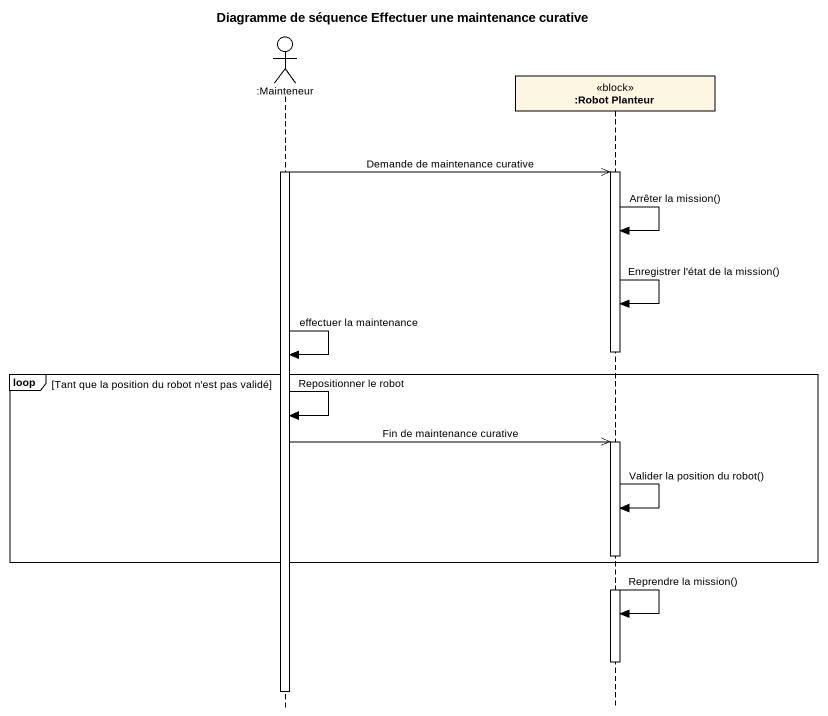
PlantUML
@startuml
title Diagramme de séquence Effectuer une maintenance curative
hide footbox
actor ":Mainteneur" as Mainteneur
participant ":Robot Planteur" as Robot_Planteur <<block>>

activate Mainteneur
Mainteneur ->> Robot_Planteur : Demande de maintenance curative
activate Robot_Planteur
Robot_Planteur -> Robot_Planteur : Arrêter la mission()
Robot_Planteur -> Robot_Planteur : Enregistrer l'état de la mission()
deactivate Robot_Planteur
Mainteneur -> Mainteneur : effectuer la maintenance
loop Tant que la position du robot n'est pas validé
  Mainteneur -> Mainteneur : Repositionner le robot
  Mainteneur ->> Robot_Planteur : Fin de maintenance curative
  activate Robot_Planteur
  Robot_Planteur -> Robot_Planteur : Valider la position du robot()
end
Robot_Planteur -> Robot_Planteur : Reprendre la mission()
deactivate Robot_Planteur
deactivate Mainteneur
@enduml
